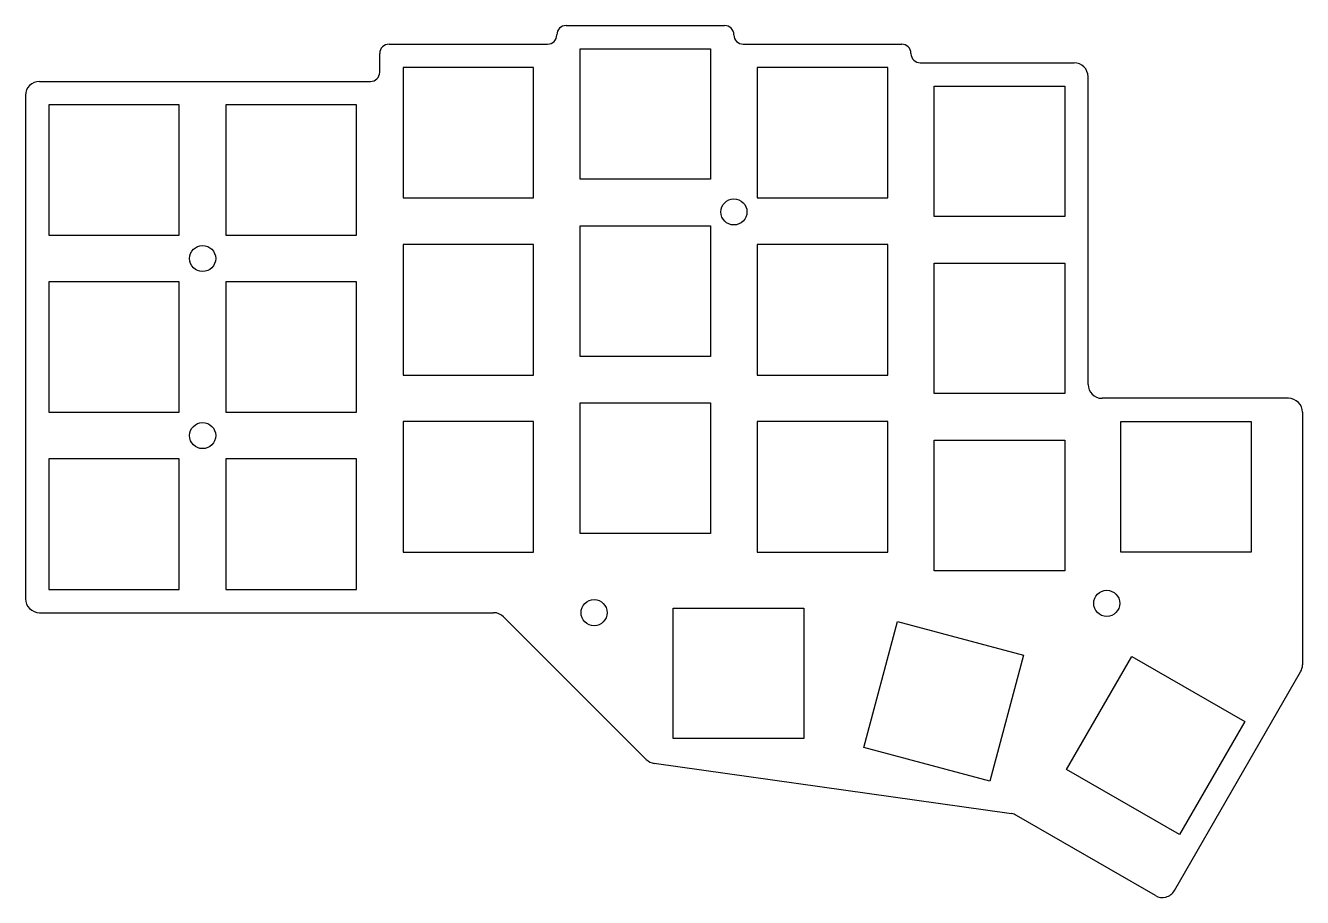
# Model space of a CAD drawing. Header units: millimetres. Extents: x 0 to 137, y -31 to 63.
import ezdxf

# ---------------------------------------------------------------- set-up
doc = ezdxf.new("R2010")
doc.units = ezdxf.units.MM

# ---------------------------------------------------------------- blocks, each defined once
blk = doc.blocks.new('*U2')
blk.add_lwpolyline([(-7, -7), (7, -7), (7, 7), (-7, 7)], close=True)
blk = doc.blocks.new('*U3')
at = {"color": 0, "linetype": 'ByBlock', "lineweight": -2, "transparency": 16777216}
for p in [(0, 38), (19, 38), (0, 19), (19, 19), (0, 0), (19, 0)]:
    blk.add_blockref('*U2', p, dxfattribs=at)
blk = doc.blocks.new('*U4')
blk.add_lwpolyline([(-7, -7), (7, -7), (7, 7), (-7, 7)], close=True)
blk = doc.blocks.new('*U5')
at = {"color": 0, "linetype": 'ByBlock', "lineweight": -2, "transparency": 16777216}
for p in [(0, 38), (38, 38), (0, 19), (38, 19), (0, 0), (38, 0)]:
    blk.add_blockref('*U4', p, dxfattribs=at)
blk = doc.blocks.new('*U6')
blk.add_lwpolyline([(-7, 7), (7, 7), (7, -7), (-7, -7)], close=True)
blk = doc.blocks.new('*U7')
at = {"color": 0, "linetype": 'ByBlock', "lineweight": -2, "transparency": 16777216}
for p in [(0, 0), (0, -19), (0, -38)]:
    blk.add_blockref('*U6', p, dxfattribs=at)
blk = doc.blocks.new('*U8')
blk.add_lwpolyline([(-7, 7), (7, 7), (7, -7), (-7, -7)], close=True)
blk = doc.blocks.new('*U9')
at = {"color": 0, "linetype": 'ByBlock', "lineweight": -2, "transparency": 16777216}
for p in [(0, 0), (0, -19), (0, -38)]:
    blk.add_blockref('*U8', p, dxfattribs=at)

msp = doc.modelspace()

# ---------------------------------------------------------------- linework, layer by layer
for p, q in [((57, 62), (57, 62)), ((57, 62), (57, 62)), ((58, 63), (75, 63)), ((76, 62), (76, 62)), ((76, 62), (76, 62)), ((39, 61), (56, 61)), ((77, 61), (94, 61)), ((38, 58), (38, 60)), ((95, 60), (95, 60)), ((95, 60), (95, 60)), ((96, 59), (112.5, 59)), ((1.5, 57), (37, 57)), ((114, 24.5), (114, 57.5)), ((0, 55.5), (0, 1.5)), ((135.5, 23), (115.5, 23)), ((137, 21.5), (137, -5.6)), ((1.5, 0), (50.22, 0)), ((66.59, -15.75), (51.28, -0.44)), ((123.27, -29.81), (136.8, -6.35)), ((105.78, -21.57), (67.45, -16.18)), ((121.22, -30.36), (106.32, -21.75))]:
    msp.add_line(p, q)
for points in [[(117.5, 20.5), (131.5, 20.5), (131.5, 6.5), (117.5, 6.5)], [(69.5, 0.5), (83.5, 0.5), (83.5, -13.5), (69.5, -13.5)], [(93.55, -0.93), (107.07, -4.55), (103.45, -18.07), (89.93, -14.45)], [(118.69, -4.69), (130.81, -11.69), (123.81, -23.81), (111.69, -16.81)]]:
    msp.add_lwpolyline(points, close=True)
for centre in [(76, 43), (19, 38), (19, 19), (61, 0), (116, 1)]:
    msp.add_circle(centre, 1.4)
for centre, radius, start, end in [((56, 62), 1, 270, 0), ((58, 62), 1, 90, 180), ((75, 62), 1, 0, 90), ((77, 62), 1, 180, 270), ((39, 60), 1, 90, 180), ((94, 60), 1, 0, 90), ((96, 60), 1, 180, 270), ((112.5, 57.5), 1.5, 0, 90), ((37, 58), 1, 270, 0), ((1.5, 55.5), 1.5, 90, 180), ((115.5, 24.5), 1.5, 180, 270), ((135.5, 21.5), 1.5, 0, 90), ((1.5, 1.5), 1.5, 180, 270), ((50.22, -1.5), 1.5, 45, 90), ((135.5, -5.6), 1.5, 330.0264, 0), ((67.66, -14.69), 1.5, 225, 262), ((105.57, -23.05), 1.5, 60, 82), ((121.97, -29.06), 1.5, 240, 330.0264)]:
    msp.add_arc(centre, radius, start, end)

# ---------------------------------------------------------------- block references
for name, p in [('*U7', (66.5, 53.5)), ('*U5', (47.5, 13.5)), ('*U9', (104.5, 49.5)), ('*U3', (9.5, 9.5))]:
    msp.add_blockref(name, p)

doc.saveas('drawing.dxf')
